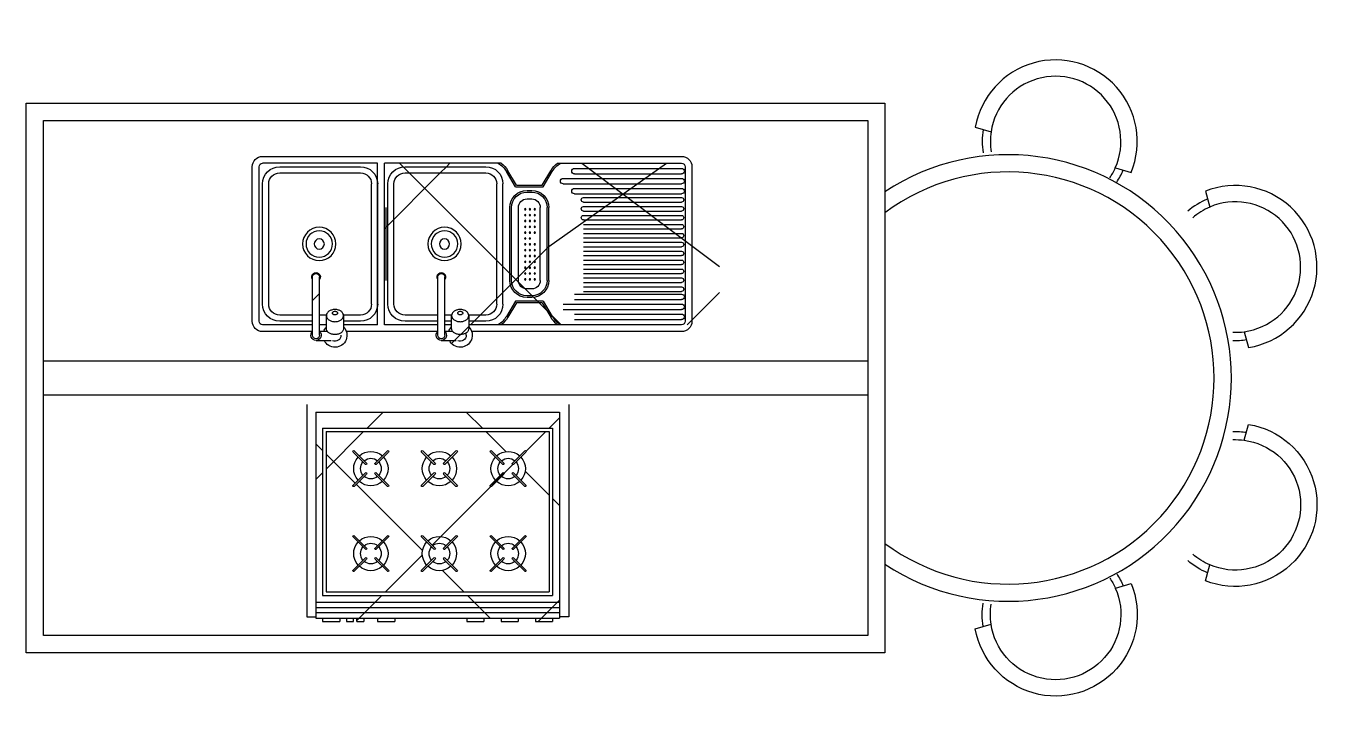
# Model space of a CAD drawing. Extents: x 772.23 to 776.04, y 173.05 to 175.1.
import ezdxf

# ---------------------------------------------------------------- set-up
doc = ezdxf.new("R2010")
doc.units = 0
doc.header["$LTSCALE"] = 0.3
doc.header["$MEASUREMENT"] = 0
doc.layers.get('0').update_dxf_attribs({"linetype": 'CONTINUOUS'})
doc.layers.add('esquadrias', color=2, linetype='CONTINUOUS')
doc.layers.add('FINA', color=1, linetype='CONTINUOUS')

# ---------------------------------------------------------------- blocks, each defined once
blk = doc.blocks.new('fogão6-p')
for p, q in [((-0.0121, 0.0078), (-0.0121, -0.6107)), ((0.7508, 0.0078), (0.7508, -0.6107)), ((0.0351, -0.0617), (0.0351, -0.5485)), ((0.7048, -0.0617), (0.0351, -0.0617)), ((0.7048, -0.0617), (0.7048, -0.5485)), ((0.7248, -0.5685), (0.0151, -0.5685)), ((0.7048, -0.5485), (0.0351, -0.5485)), ((0.7248, -0.5835), (0.0151, -0.5835)), ((0.7248, -0.5985), (0.0151, -0.5985)), ((-0.0121, -0.6107), (0.0151, -0.6107)), ((0.0351, -0.6145), (0.0351, -0.6245)), ((0.0851, -0.6245), (0.0351, -0.6245)), ((0.0851, -0.6145), (0.0851, -0.6245)), ((0.1351, -0.6145), (0.1351, -0.6245)), ((0.1851, -0.6245), (0.1351, -0.6245)), ((0.1851, -0.6145), (0.1851, -0.6245)), ((0.2351, -0.6145), (0.2351, -0.6245)), ((0.2851, -0.6245), (0.2351, -0.6245)), ((0.2851, -0.6145), (0.2851, -0.6245)), ((0.4948, -0.6145), (0.4948, -0.6245)), ((0.5448, -0.6245), (0.4948, -0.6245)), ((0.5448, -0.6145), (0.5448, -0.6245)), ((0.5848, -0.6145), (0.5848, -0.6245)), ((0.6048, -0.6245), (0.5848, -0.6245)), ((0.6048, -0.6245), (0.6048, -0.6145)), ((0.6148, -0.6245), (0.6148, -0.6145)), ((0.6348, -0.6245), (0.6148, -0.6245)), ((0.6348, -0.6145), (0.6348, -0.6245)), ((0.6548, -0.6145), (0.6548, -0.6245)), ((0.7048, -0.6245), (0.6548, -0.6245)), ((0.7048, -0.6145), (0.7048, -0.6245)), ((0.7508, -0.6107), (0.7248, -0.6107))]:
    blk.add_line(p, q)
at = {"color": 2}
for p, q in [((0.0151, -0.0145), (0.0151, -0.6145)), ((0.7248, -0.0145), (0.0151, -0.0145)), ((0.7248, -0.0145), (0.7248, -0.6145)), ((0.0451, -0.0717), (0.0451, -0.5385)), ((0.6948, -0.0717), (0.0451, -0.0717)), ((0.6948, -0.0717), (0.6948, -0.5385)), ((0.1127, -0.1311), (0.1486, -0.1669)), ((0.1521, -0.1634), (0.1163, -0.1276)), ((0.2127, -0.1276), (0.1769, -0.1634)), ((0.1804, -0.1669), (0.2163, -0.1311)), ((0.3129, -0.1311), (0.3488, -0.1669)), ((0.3523, -0.1634), (0.3165, -0.1276)), ((0.4129, -0.1276), (0.3771, -0.1634)), ((0.3806, -0.1669), (0.4165, -0.1311)), ((0.5124, -0.1311), (0.5483, -0.1669)), ((0.5518, -0.1634), (0.516, -0.1276)), ((0.6124, -0.1276), (0.5766, -0.1634)), ((0.5801, -0.1669), (0.616, -0.1311)), ((0.1486, -0.1917), (0.1127, -0.2276)), ((0.1163, -0.2311), (0.1521, -0.1952)), ((0.1769, -0.1952), (0.2127, -0.2311)), ((0.2163, -0.2276), (0.1804, -0.1917)), ((0.3488, -0.1917), (0.3129, -0.2276)), ((0.3165, -0.2311), (0.3523, -0.1952)), ((0.3771, -0.1952), (0.4129, -0.2311)), ((0.4165, -0.2276), (0.3806, -0.1917)), ((0.5483, -0.1917), (0.5124, -0.2276)), ((0.516, -0.2311), (0.5518, -0.1952)), ((0.5766, -0.1952), (0.6124, -0.2311)), ((0.616, -0.2276), (0.5801, -0.1917)), ((0.1127, -0.3783), (0.1486, -0.4142)), ((0.1521, -0.4107), (0.1163, -0.3748)), ((0.2127, -0.3748), (0.1769, -0.4107)), ((0.1804, -0.4142), (0.2163, -0.3783)), ((0.3129, -0.3783), (0.3488, -0.4142)), ((0.3523, -0.4107), (0.3165, -0.3748)), ((0.4129, -0.3748), (0.3771, -0.4107)), ((0.3806, -0.4142), (0.4165, -0.3783)), ((0.5124, -0.3783), (0.5483, -0.4142)), ((0.5518, -0.4107), (0.516, -0.3748)), ((0.6124, -0.3748), (0.5766, -0.4107)), ((0.5801, -0.4142), (0.616, -0.3783)), ((0.1486, -0.4389), (0.1127, -0.4748)), ((0.1163, -0.4783), (0.1521, -0.4425)), ((0.1769, -0.4425), (0.2127, -0.4783)), ((0.2163, -0.4748), (0.1804, -0.4389)), ((0.3488, -0.4389), (0.3129, -0.4748)), ((0.3165, -0.4783), (0.3523, -0.4425)), ((0.3771, -0.4425), (0.4129, -0.4783)), ((0.4165, -0.4748), (0.3806, -0.4389)), ((0.5483, -0.4389), (0.5124, -0.4748)), ((0.516, -0.4783), (0.5518, -0.4425)), ((0.5766, -0.4425), (0.6124, -0.4783)), ((0.616, -0.4748), (0.5801, -0.4389)), ((0.6948, -0.5385), (0.0451, -0.5385)), ((0.7248, -0.6145), (0.0151, -0.6145))]:
    blk.add_line(p, q, dxfattribs=at)
for centre, start, end in [((0.1145, -0.1293), 45, 225), ((0.2145, -0.1293), 315, 135), ((0.3147, -0.1293), 45, 225), ((0.4147, -0.1293), 315, 135), ((0.5142, -0.1293), 45, 225), ((0.6142, -0.1293), 315, 135), ((0.1503, -0.1652), 225, 45), ((0.1786, -0.1652), 135, 315), ((0.3505, -0.1652), 225, 45), ((0.3788, -0.1652), 135, 315), ((0.5501, -0.1652), 225, 45), ((0.5783, -0.1652), 135, 315), ((0.1145, -0.2293), 135, 315), ((0.1503, -0.1935), 315, 135), ((0.1786, -0.1935), 45, 225), ((0.2145, -0.2293), 225, 45), ((0.3147, -0.2293), 135, 315), ((0.3505, -0.1935), 315, 135), ((0.3788, -0.1935), 45, 225), ((0.4147, -0.2293), 225, 45), ((0.5142, -0.2293), 135, 315), ((0.5501, -0.1935), 315, 135), ((0.5783, -0.1935), 45, 225), ((0.6142, -0.2293), 225, 45), ((0.1145, -0.3766), 45, 225), ((0.2145, -0.3766), 315, 135), ((0.3147, -0.3766), 45, 225), ((0.4147, -0.3766), 315, 135), ((0.5142, -0.3766), 45, 225), ((0.6142, -0.3766), 315, 135), ((0.1503, -0.4124), 225, 45), ((0.1786, -0.4124), 135, 315), ((0.3505, -0.4124), 225, 45), ((0.3788, -0.4124), 135, 315), ((0.5501, -0.4124), 225, 45), ((0.5783, -0.4124), 135, 315), ((0.1503, -0.4407), 315, 135), ((0.1786, -0.4407), 45, 225), ((0.3505, -0.4407), 315, 135), ((0.3788, -0.4407), 45, 225), ((0.5501, -0.4407), 315, 135), ((0.5783, -0.4407), 45, 225), ((0.1145, -0.4766), 135, 315), ((0.2145, -0.4766), 225, 45), ((0.3147, -0.4766), 135, 315), ((0.4147, -0.4766), 225, 45), ((0.5142, -0.4766), 135, 315), ((0.6142, -0.4766), 225, 45)]:
    blk.add_arc(centre, 0.0025, start, end, dxfattribs=at)
for centre, radius, start, end in [((0.1645, -0.1793), 0.05, 137.866, 222.134), ((0.1645, -0.1793), 0.05, 47.866, 132.134), ((0.1645, -0.1793), 0.03, 49.7802, 130.2198), ((0.1645, -0.1793), 0.05, 317.866, 42.134), ((0.3647, -0.1793), 0.05, 137.866, 222.134), ((0.3647, -0.1793), 0.05, 47.866, 132.134), ((0.3647, -0.1793), 0.03, 49.7802, 130.2198), ((0.3647, -0.1793), 0.05, 317.866, 42.134), ((0.5642, -0.1793), 0.05, 137.866, 222.134), ((0.5642, -0.1793), 0.05, 47.866, 132.134), ((0.5642, -0.1793), 0.03, 49.7802, 130.2198), ((0.5642, -0.1793), 0.05, 317.866, 42.134), ((0.1645, -0.1793), 0.03, 139.7802, 220.2198), ((0.1645, -0.1793), 0.03, 319.7802, 40.2198), ((0.3647, -0.1793), 0.03, 139.7802, 220.2198), ((0.3647, -0.1793), 0.03, 319.7802, 40.2198), ((0.5642, -0.1793), 0.03, 139.7802, 220.2198), ((0.5642, -0.1793), 0.03, 319.7802, 40.2198), ((0.1645, -0.1793), 0.05, 227.866, 312.134), ((0.1645, -0.1793), 0.03, 229.7802, 310.2198), ((0.3647, -0.1793), 0.05, 227.866, 312.134), ((0.3647, -0.1793), 0.03, 229.7802, 310.2198), ((0.5642, -0.1793), 0.05, 227.866, 312.134), ((0.5642, -0.1793), 0.03, 229.7802, 310.2198), ((0.1645, -0.4266), 0.05, 47.866, 132.134), ((0.3647, -0.4266), 0.05, 47.866, 132.134), ((0.5642, -0.4266), 0.05, 47.866, 132.134), ((0.1645, -0.4266), 0.05, 137.866, 222.134), ((0.1645, -0.4266), 0.03, 139.7802, 220.2198), ((0.1645, -0.4266), 0.03, 49.7802, 130.2198), ((0.1645, -0.4266), 0.03, 319.7802, 40.2198), ((0.1645, -0.4266), 0.05, 317.866, 42.134), ((0.3647, -0.4266), 0.05, 137.866, 222.134), ((0.3647, -0.4266), 0.03, 139.7802, 220.2198), ((0.3647, -0.4266), 0.03, 49.7802, 130.2198), ((0.3647, -0.4266), 0.03, 319.7802, 40.2198), ((0.3647, -0.4266), 0.05, 317.866, 42.134), ((0.5642, -0.4266), 0.05, 137.866, 222.134), ((0.5642, -0.4266), 0.03, 139.7802, 220.2198), ((0.5642, -0.4266), 0.03, 49.7802, 130.2198), ((0.5642, -0.4266), 0.03, 319.7802, 40.2198), ((0.5642, -0.4266), 0.05, 317.866, 42.134), ((0.1645, -0.4266), 0.03, 229.7802, 310.2198), ((0.3647, -0.4266), 0.03, 229.7802, 310.2198), ((0.5642, -0.4266), 0.03, 229.7802, 310.2198), ((0.1645, -0.4266), 0.05, 227.866, 312.134), ((0.3647, -0.4266), 0.05, 227.866, 312.134), ((0.5642, -0.4266), 0.05, 227.866, 312.134)]:
    blk.add_arc(centre, radius, start, end)
blk = doc.blocks.new('PIA-COZ-DUPLA')
for p, q in [((-0.554, 0), (-0.554, -0.17)), ((-0.544, 0.015), (-0.5005, 0.015)), ((-0.534, 0), (-0.534, -0.17)), ((-0.1794, 0.015), (-0.1358, 0.015)), ((-0.1694, 0), (-0.1694, -0.17)), ((-0.554, -0.0107), (-0.6997, -0.0107)), ((-0.554, -0.0307), (-0.6997, -0.0307)), ((-0.5106, -0.0107), (-0.534, -0.0107)), ((-0.514, -0.0307), (-0.534, -0.0307)), ((-0.514, -0.0307), (-0.5206, -0.0307)), ((-0.365, -0.0307), (-0.464, -0.0307)), ((-0.1894, -0.0107), (-0.4557, -0.0107)), ((-0.365, -0.0307), (-0.365, -0.5007)), ((-0.345, -0.0307), (-0.345, -0.5007)), ((-0.1894, -0.0307), (-0.345, -0.0307)), ((-0.1894, 0), (-0.1894, -0.17)), ((-0.1459, -0.0107), (-0.1694, -0.0107)), ((-0.1494, -0.0307), (-0.1694, -0.0307)), ((-0.1069, 0), (-0.1069, -0.007)), ((0.52, -0.0307), (-0.0994, -0.0307)), ((0.52, -0.0107), (-0.0911, -0.0107)), ((-0.7297, -0.0407), (-0.7297, -0.4907)), ((-0.7097, -0.0407), (-0.7097, -0.4907)), ((-0.554, -0.0407), (-0.6497, -0.0407)), ((-0.554, -0.0585), (-0.6497, -0.0585)), ((-0.514, -0.0585), (-0.534, -0.0585)), ((-0.4147, -0.0585), (-0.4641, -0.0585)), ((-0.4147, -0.0407), (-0.464, -0.0407)), ((-0.1894, -0.0407), (-0.285, -0.0407)), ((-0.1894, -0.0585), (-0.285, -0.0585)), ((-0.1494, -0.0407), (-0.1694, -0.0407)), ((-0.1493, -0.0585), (-0.1694, -0.0585)), ((-0.05, -0.0407), (-0.0994, -0.0407)), ((-0.05, -0.0585), (-0.0994, -0.0585)), ((0.0368, -0.0997), (0.0101, -0.0549)), ((0.0397, -0.0947), (0.0144, -0.0524)), ((0.114, -0.0947), (0.1393, -0.0524)), ((0.1168, -0.0997), (0.1436, -0.0549)), ((0.1752, -0.0747), (0.52, -0.0747)), ((0.2081, -0.0457), (0.52, -0.0457)), ((0.2081, -0.0617), (0.52, -0.0617)), ((0.53, -0.4907), (0.53, -0.0407)), ((0.55, -0.4907), (0.55, -0.0407)), ((-0.6997, -0.0907), (-0.6997, -0.4407)), ((-0.6819, -0.0907), (-0.6819, -0.4407)), ((-0.3825, -0.0907), (-0.3825, -0.4407)), ((-0.3647, -0.0907), (-0.3647, -0.4407)), ((-0.335, -0.0907), (-0.335, -0.4407)), ((-0.3172, -0.0907), (-0.3172, -0.4407)), ((-0.0178, -0.0907), (-0.0178, -0.4407)), ((0, -0.0907), (0, -0.4407)), ((0.1168, -0.0997), (0.0368, -0.0997)), ((0.114, -0.0947), (0.0397, -0.0947)), ((0.0837, -0.1097), (0.07, -0.1097)), ((0.1752, -0.0907), (0.52, -0.0907)), ((0.2081, -0.1037), (0.52, -0.1037)), ((0.0837, -0.1147), (0.07, -0.1147)), ((0.0837, -0.1347), (0.07, -0.1347)), ((0.0768, -0.1347), (0.07, -0.1347)), ((0.2081, -0.1197), (0.52, -0.1197)), ((0.2344, -0.1277), (0.52, -0.1277)), ((0.2344, -0.1407), (0.52, -0.1407)), ((-0.3447, -0.1597), (-0.3447, -0.3717)), ((-0.3397, -0.1597), (-0.3397, -0.3717)), ((0.02, -0.1597), (0.02, -0.3717)), ((0.025, -0.1597), (0.025, -0.3717)), ((0.045, -0.1597), (0.045, -0.3717)), ((0.1087, -0.1597), (0.1087, -0.3717)), ((0.1287, -0.1597), (0.1287, -0.3717)), ((0.1337, -0.1597), (0.1337, -0.3717)), ((0.2344, -0.1537), (0.52, -0.1537)), ((0.2344, -0.1667), (0.52, -0.1667)), ((0.2344, -0.1797), (0.52, -0.1797)), ((0.2344, -0.1927), (0.52, -0.1927)), ((0.2344, -0.2057), (0.52, -0.2057)), ((0.2344, -0.2187), (0.52, -0.2187)), ((0.2344, -0.2317), (0.52, -0.2317)), ((0.2344, -0.2447), (0.52, -0.2447)), ((0.2344, -0.2577), (0.52, -0.2577)), ((0.2344, -0.2707), (0.52, -0.2707)), ((0.2344, -0.2837), (0.52, -0.2837)), ((0.2344, -0.2967), (0.52, -0.2967)), ((0.2344, -0.3097), (0.52, -0.3097)), ((0.2344, -0.3227), (0.52, -0.3227)), ((0.2344, -0.3357), (0.52, -0.3357)), ((0.2344, -0.3487), (0.52, -0.3487)), ((0.2344, -0.3617), (0.52, -0.3617)), ((0.2344, -0.3747), (0.52, -0.3747)), ((0.07, -0.3967), (0.0837, -0.3967)), ((0.07, -0.4167), (0.0837, -0.4167)), ((0.2081, -0.4117), (0.52, -0.4117)), ((0.2344, -0.3877), (0.52, -0.3877)), ((0.2344, -0.4007), (0.52, -0.4007)), ((0.0368, -0.4317), (0.0101, -0.4766)), ((0.0397, -0.4367), (0.0144, -0.4791)), ((0.0368, -0.4317), (0.1168, -0.4317)), ((0.0397, -0.4367), (0.114, -0.4367)), ((0.07, -0.4217), (0.0837, -0.4217)), ((0.114, -0.4367), (0.1393, -0.4791)), ((0.1168, -0.4317), (0.1436, -0.4766)), ((0.1752, -0.4407), (0.52, -0.4407)), ((0.1752, -0.4567), (0.52, -0.4567)), ((0.2081, -0.4277), (0.52, -0.4277)), ((-0.6497, -0.4729), (-0.4147, -0.4729)), ((-0.6497, -0.4907), (-0.4147, -0.4907)), ((-0.285, -0.4729), (-0.05, -0.4729)), ((-0.285, -0.4907), (-0.05, -0.4907)), ((0.2081, -0.4697), (0.52, -0.4697)), ((0.2081, -0.4857), (0.52, -0.4857)), ((-0.365, -0.5007), (-0.6997, -0.5007)), ((-0.6997, -0.5207), (0.1553, -0.5207)), ((-0.005, -0.5007), (-0.345, -0.5007)), ((-0.335, -0.5207), (0.52, -0.5207)), ((0.1587, -0.5007), (0.52, -0.5007))]:
    blk.add_line(p, q)
for points in [[(-0.534, 0, 1), (-0.554, 0, 1)], [(-0.1694, 0, 1), (-0.1894, 0, 1)], [(-0.464, -0.0572), (-0.464, -0.0196, 0.133256), (-0.4658, -0.0132, 0.106756), (-0.4714, -0.0071, 0.082828), (-0.4791, -0.0034, 0.071352), (-0.489, -0.0019, 0.071352), (-0.499, -0.0034, 0.082828), (-0.5067, -0.0071, 0.106756), (-0.5123, -0.0132, 0.133256), (-0.514, -0.0196), (-0.514, -0.0572, -0.133256), (-0.5123, -0.0508, -0.106756), (-0.5067, -0.0447, -0.082828), (-0.499, -0.041, -0.071352), (-0.489, -0.0395, -0.071352), (-0.4791, -0.041, -0.082828), (-0.4714, -0.0447, -0.106756), (-0.4658, -0.0508, -0.133256), (-0.464, -0.0572, -0.133256), (-0.4658, -0.0636, -0.106756), (-0.4714, -0.0697, -0.082828), (-0.4791, -0.0735, -0.071352), (-0.489, -0.0749, -0.071352), (-0.499, -0.0735, -0.082828), (-0.5067, -0.0697, -0.106756), (-0.5123, -0.0636, -0.133256), (-0.514, -0.0572)], [(-0.0994, -0.0572), (-0.0994, -0.0196, 0.133256), (-0.1011, -0.0132, 0.106756), (-0.1067, -0.0071, 0.082828), (-0.1145, -0.0034, 0.071352), (-0.1244, -0.0019, 0.071352), (-0.1343, -0.0034, 0.082828), (-0.142, -0.0071, 0.106756), (-0.1476, -0.0132, 0.133256), (-0.1494, -0.0196), (-0.1494, -0.0572, -0.133256), (-0.1476, -0.0508, -0.106756), (-0.142, -0.0447, -0.082828), (-0.1343, -0.041, -0.071352), (-0.1244, -0.0395, -0.071352), (-0.1145, -0.041, -0.082828), (-0.1067, -0.0447, -0.106756), (-0.1011, -0.0508, -0.133256), (-0.0994, -0.0572, -0.133256), (-0.1011, -0.0636, -0.106756), (-0.1067, -0.0697, -0.082828), (-0.1145, -0.0735, -0.071352), (-0.1244, -0.0749, -0.071352), (-0.1343, -0.0735, -0.082828), (-0.142, -0.0697, -0.106756), (-0.1476, -0.0636, -0.133256), (-0.1494, -0.0572)], [(-0.554, -0.17, 1), (-0.534, -0.17, 1)], [(-0.1894, -0.17, 1), (-0.1694, -0.17, 1)]]:
    blk.add_lwpolyline(points, format="xyb")
for points in [[(-0.4944, -0.061, 0.106756), (-0.496, -0.0628, 0.133256), (-0.4965, -0.0647, 0.133256), (-0.496, -0.0666, 0.106756), (-0.4944, -0.0685, 0.082828), (-0.492, -0.0696, 0.071352), (-0.489, -0.07, 0.071352), (-0.4861, -0.0696, 0.082828), (-0.4837, -0.0685, 0.106756), (-0.4821, -0.0666, 0.133256), (-0.4815, -0.0647, 0.133256), (-0.4821, -0.0628, 0.106756), (-0.4837, -0.061, 0.082828), (-0.4861, -0.0598, 0.071352), (-0.489, -0.0594, 0.071352), (-0.492, -0.0598, 0.082828)], [(-0.1297, -0.061, 0.106756), (-0.1313, -0.0628, 0.133256), (-0.1319, -0.0647, 0.133256), (-0.1313, -0.0666, 0.106756), (-0.1297, -0.0685, 0.082828), (-0.1273, -0.0696, 0.071352), (-0.1244, -0.07, 0.071352), (-0.1214, -0.0696, 0.082828), (-0.1191, -0.0685, 0.106756), (-0.1174, -0.0666, 0.133256), (-0.1169, -0.0647, 0.133256), (-0.1174, -0.0628, 0.106756), (-0.1191, -0.061, 0.082828), (-0.1214, -0.0598, 0.071352), (-0.1244, -0.0594, 0.071352), (-0.1273, -0.0598, 0.082828)]]:
    blk.add_lwpolyline(points, format="xyb", close=True)
for centre, radius in [((0.0648, -0.1627), 0.00191), ((0.0648, -0.1797), 0.00191), ((0.0787, -0.1627), 0.00191), ((0.0787, -0.1797), 0.00191), ((0.0926, -0.1627), 0.00191), ((0.0926, -0.1797), 0.00191), ((-0.5347, -0.2657), 0.0485), ((-0.5347, -0.2657), 0.0385), ((-0.17, -0.2657), 0.0485), ((-0.17, -0.2657), 0.0385), ((0.0648, -0.1967), 0.00191), ((0.0648, -0.2137), 0.00191), ((0.0787, -0.1967), 0.00191), ((0.0787, -0.2137), 0.00191), ((0.0926, -0.1967), 0.00191), ((0.0926, -0.2137), 0.00191), ((-0.5347, -0.2657), 0.0148), ((-0.17, -0.2657), 0.0148), ((0.0648, -0.2307), 0.00191), ((0.0648, -0.2477), 0.00191), ((0.0648, -0.2647), 0.00191), ((0.0787, -0.2307), 0.00191), ((0.0787, -0.2477), 0.00191), ((0.0787, -0.2647), 0.00191), ((0.0926, -0.2307), 0.00191), ((0.0926, -0.2477), 0.00191), ((0.0926, -0.2647), 0.00191), ((0.0648, -0.2817), 0.00191), ((0.0648, -0.2987), 0.00191), ((0.0787, -0.2817), 0.00191), ((0.0787, -0.2987), 0.00191), ((0.0926, -0.2987), 0.00191), ((0.0648, -0.3157), 0.00191), ((0.0648, -0.3327), 0.00191), ((0.0787, -0.3157), 0.00191), ((0.0787, -0.3327), 0.00191), ((0.0926, -0.3157), 0.00191), ((0.0926, -0.3327), 0.00191), ((0.0648, -0.3497), 0.00191), ((0.0648, -0.3667), 0.00191), ((0.0787, -0.3497), 0.00191), ((0.0787, -0.3667), 0.00191), ((0.0926, -0.3497), 0.00191), ((0.0926, -0.3667), 0.00191)]:
    blk.add_circle(centre, radius)
for centre, radius, start, end in [((-0.544, 0), 0.015, 311.8103, 228.1897), ((-0.489, 0), 0.035, 315.5847, 154.6231), ((-0.489, 0), 0.0175, 0, 114.62), ((-0.1794, 0), 0.015, 311.8103, 228.1897), ((-0.1244, 0), 0.035, 315.5847, 154.6231), ((-0.1244, 0), 0.0175, 0, 114.62), ((-0.6997, -0.0407), 0.03, 90, 180), ((-0.6997, -0.0407), 0.01, 90, 180), ((-0.489, 0), 0.035, 197.8831, 224.4153), ((-0.1244, 0), 0.035, 197.8831, 224.4153), ((-0.05, -0.0907), 0.07, 30.7915, 58.9973), ((-0.05, -0.0907), 0.075, 30.7915, 53.1301), ((0.2037, -0.0907), 0.075, 126.8699, 149.2085), ((0.2037, -0.0907), 0.07, 121.0027, 149.2085), ((0.52, -0.0407), 0.03, 0, 90), ((0.52, -0.0407), 0.01, 0, 90), ((-0.6497, -0.0907), 0.05, 90, 180), ((-0.6497, -0.0907), 0.0322, 90, 180), ((-0.4147, -0.0907), 0.05, 0, 90), ((-0.4147, -0.0907), 0.0322, 0, 90), ((-0.285, -0.0907), 0.05, 90, 180), ((-0.285, -0.0907), 0.0322, 90, 180), ((-0.05, -0.0907), 0.05, 0, 90), ((-0.05, -0.0907), 0.0322, 0, 90), ((0.52, -0.0537), 0.008, 270, 90), ((0.52, -0.0827), 0.008, 270, 90), ((0.07, -0.1597), 0.05, 90, 180), ((0.0837, -0.1597), 0.05, 0, 90), ((0.52, -0.1117), 0.008, 270, 90), ((0.07, -0.1597), 0.045, 90, 180), ((0.07, -0.1597), 0.025, 90, 180), ((0.0837, -0.1597), 0.045, 0, 90), ((0.0837, -0.1597), 0.025, 0, 90), ((0.52, -0.1342), 0.0065, 270, 90), ((-0.544, -0.17), 0.0125, 143.1301, 36.8699), ((-0.1794, -0.17), 0.0125, 143.1301, 36.8699), ((0.52, -0.1602), 0.0065, 270, 90), ((0.52, -0.1862), 0.0065, 270, 90), ((0.52, -0.2122), 0.0065, 270, 90), ((0.52, -0.2382), 0.0065, 270, 90), ((0.52, -0.2642), 0.0065, 270, 90), ((0.52, -0.2902), 0.0065, 270, 90), ((0.2344, -0.3422), 0.0065, 90, 270), ((0.52, -0.3162), 0.0065, 270, 90), ((0.52, -0.3422), 0.0065, 270, 90), ((0.07, -0.3717), 0.05, 180, 270), ((0.07, -0.3717), 0.045, 180, 270), ((0.07, -0.3717), 0.025, 180, 270), ((0.0837, -0.3717), 0.05, 270, 0), ((0.0837, -0.3717), 0.045, 270, 0), ((0.0837, -0.3717), 0.025, 270, 0), ((0.2344, -0.3682), 0.0065, 90, 270), ((0.52, -0.3682), 0.0065, 270, 90), ((0.2081, -0.4197), 0.008, 90, 270), ((0.2344, -0.3942), 0.0065, 90, 270), ((0.52, -0.3942), 0.0065, 270, 90), ((0.52, -0.4197), 0.008, 270, 90), ((-0.6497, -0.4407), 0.05, 180, 270), ((-0.6497, -0.4407), 0.0322, 180, 270), ((-0.4147, -0.4407), 0.05, 270, 0), ((-0.4147, -0.4407), 0.0322, 270, 0), ((-0.285, -0.4407), 0.05, 180, 270), ((-0.285, -0.4407), 0.0322, 180, 270), ((-0.05, -0.4407), 0.05, 270, 0), ((-0.05, -0.4407), 0.0322, 270, 0), ((0.1752, -0.4487), 0.008, 90, 270), ((0.52, -0.4487), 0.008, 270, 90), ((-0.6997, -0.4907), 0.03, 180, 270), ((-0.6997, -0.4907), 0.01, 180, 270), ((-0.05, -0.4407), 0.07, 301.0027, 329.2085), ((-0.05, -0.4407), 0.075, 306.8699, 329.2085), ((0.2037, -0.4407), 0.075, 210.7915, 233.1301), ((0.2037, -0.4407), 0.07, 210.7915, 238.9973), ((0.2081, -0.4777), 0.008, 90, 270), ((0.52, -0.4777), 0.008, 270, 90), ((0.52, -0.4907), 0.03, 270, 0), ((0.52, -0.4907), 0.01, 270, 0)]:
    blk.add_arc(centre, radius, start, end)
blk = doc.blocks.new('A$C422162BC')
for p, q in [((0.4092, 0.3772), (0.3678, 0.3533)), ((0.0414, 0.1653), (0, 0.1414))]:
    blk.add_line(p, q)
for radius, start, end in [(0.19, 37.5588, 55.3539), (0.2137, 36.7094, 55.0577), (0.2375, 203.8728, 36.031), (0.19, 202.3449, 37.5588), (0.2137, 192.4318, 203.1943), (0.19, 192.1356, 202.3449)]:
    blk.add_arc((0.2172, 0.2375), radius, start, end)

msp = doc.modelspace()

# ---------------------------------------------------------------- linework, layer by layer
at = {"layer": 'esquadrias'}
for p, q in [((772.2305, 174.8733), (774.7305, 174.8733)), ((772.2305, 173.2733), (772.2305, 174.8733)), ((774.7305, 174.8733), (774.7305, 173.2733)), ((772.2805, 173.3233), (772.2805, 174.8233)), ((772.2805, 174.8233), (774.6805, 174.8233)), ((774.6805, 174.8233), (774.6805, 173.3233)), ((772.2805, 174.1233), (774.6805, 174.1233)), ((774.6805, 174.0233), (772.2805, 174.0233)), ((774.6805, 173.3233), (772.2805, 173.3233)), ((774.7305, 173.2733), (772.2305, 173.2733))]:
    msp.add_line(p, q, dxfattribs=at)
for radius, start, end in [(0.65, 236.5602, 123.4398), (0.6, 233.346, 126.654)]:
    msp.add_arc((775.0887, 174.0733), radius, start, end, dxfattribs=at)
at = {"layer": 'FINA'}
for p, q in [((773.2734, 174.508), (773.4361, 174.6707)), ((773.3175, 174.6985), (773.3278, 174.6882)), ((773.3278, 174.6882), (773.3453, 174.6707)), ((773.3453, 174.6707), (773.6006, 174.4154)), ((773.4361, 174.6707), (773.4539, 174.6885)), ((773.4539, 174.6885), (773.4639, 174.6985)), ((773.7521, 174.4564), (774.0942, 174.6985)), ((773.8478, 174.6985), (774.2484, 174.3979)), ((773.6184, 174.3227), (773.7521, 174.4564)), ((773.6006, 174.4154), (773.6184, 174.3976)), ((773.6184, 174.3976), (773.7081, 174.3079)), ((773.6006, 174.3049), (773.6184, 174.3227)), ((774.1545, 174.2285), (774.2484, 174.3223)), ((773.0643, 174.299), (773.0843, 174.319)), ((773.5242, 174.2285), (773.6006, 174.3049)), ((773.7081, 174.3079), (773.7235, 174.2925)), ((773.7235, 174.2925), (773.7455, 174.2704)), ((773.7455, 174.2704), (773.7875, 174.2285)), ((773.469, 174.1733), (773.519, 174.2233)), ((773.2229, 173.9272), (773.27, 173.9743)), ((773.5113, 173.9743), (773.5584, 173.9272)), ((773.7532, 173.9272), (773.783, 173.957)), ((773.1033, 173.8076), (773.2129, 173.9172)), ((773.5684, 173.9172), (773.6266, 173.859)), ((773.686, 173.86), (773.7432, 173.9172)), ((773.0733, 173.882), (773.0933, 173.862)), ((773.1033, 173.852), (773.1881, 173.7672)), ((773.0733, 173.7776), (773.0933, 173.7976)), ((773.586, 173.76), (773.6472, 173.8212)), ((773.6831, 173.8025), (773.753, 173.7326)), ((773.1916, 173.7637), (773.3842, 173.5711)), ((773.4126, 173.5866), (773.5831, 173.7571)), ((773.763, 173.7226), (773.783, 173.7026)), ((773.2763, 173.4503), (773.3836, 173.5576)), ((773.4422, 173.5131), (773.505, 173.4503)), ((773.1933, 173.3673), (773.2663, 173.4403)), ((773.515, 173.4403), (773.581, 173.3743)), ((773.7206, 173.3643), (773.783, 173.4266))]:
    msp.add_line(p, q, dxfattribs=at)

# ---------------------------------------------------------------- block references
at = {"layer": 'esquadrias'}
for p, rotation in [((775.5489, 174.7699), 133.8710520859551), ((775.926, 174.1265), 75.48359365316824)]:
    msp.add_blockref('A$C422162BC', p, dxfattribs=dict(at, rotation=rotation))
at = {"layer": 'esquadrias', "xscale": -1}
for p, rotation in [((775.926, 173.9738), 104.5164063468318), ((775.5489, 173.3768), 46.12894791404489)]:
    msp.add_blockref('A$C422162BC', p, dxfattribs=dict(at, rotation=rotation))
at = {"layer": 'FINA', "xscale": -1, "rotation": 180}
msp.add_blockref('PIA-COZ-DUPLA', (773.6184, 174.1978), dxfattribs=at)
at = {"layer": 'FINA', "xscale": -1}
msp.add_blockref('fogão6-p', (773.7981, 173.9888), dxfattribs=at)

doc.saveas('drawing.dxf')
